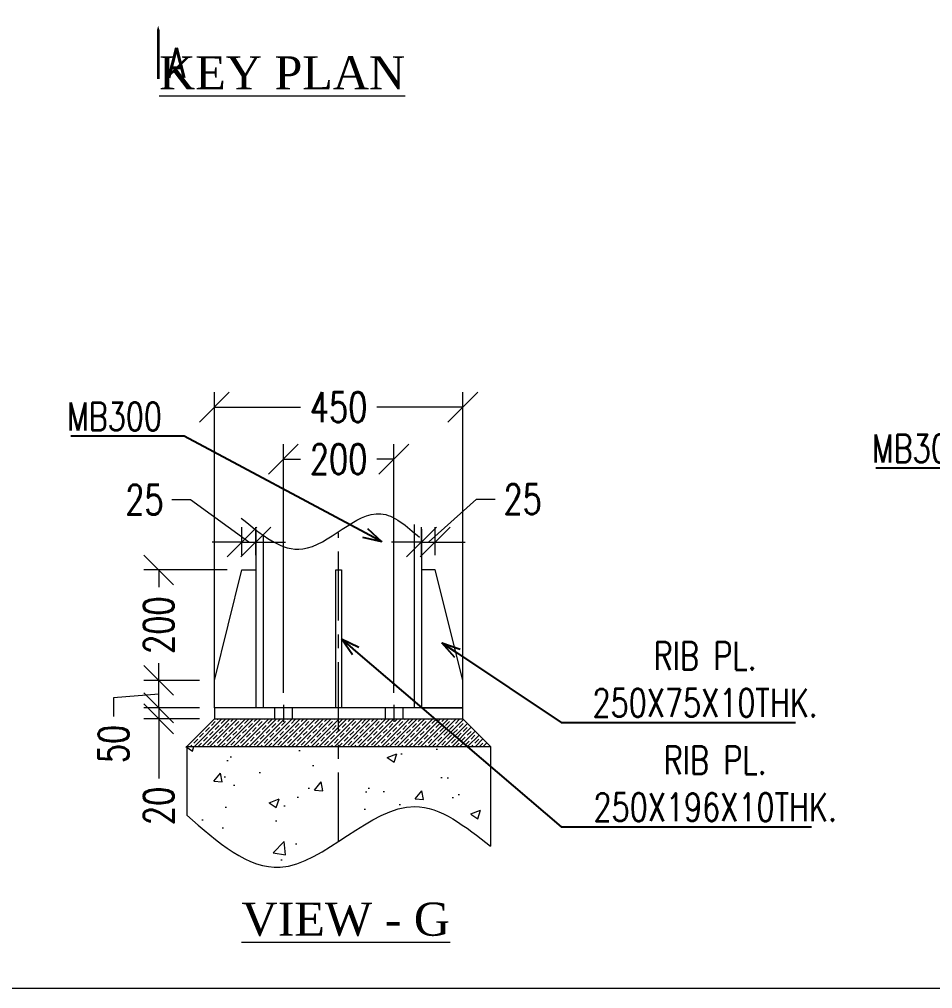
# Model space of a CAD drawing. Header units: millimetres. Extents: x 440906 to 556670, y 99378 to 157816.
# Drawn here: x 485789 to 494058, y 112366 to 121142 of the extents above; entities that cross this region are included whole.
import ezdxf
from ezdxf import colors
from ezdxf.entities.mleader import LeaderData, LeaderLine
from ezdxf.enums import TextEntityAlignment as Align
from ezdxf.math import Vec2, Vec3

# ---------------------------------------------------------------- set-up
doc = ezdxf.new("R2010")
doc.units = ezdxf.units.MM
doc.linetypes.add('CENTER', pattern=[2, 1.25, -0.25, 0.25, -0.25])
doc.layers.get('Defpoints').update_dxf_attribs({"lineweight": 0})
for name, color, linetype, lineweight in [('A2 LAND', 7, 'Continuous', 15), ('Center Line', 2, 'CENTER', 9), ('Construction Line', 3, 'Continuous', 20), ('Dimentions', 1, 'Continuous', 13), ('Text', 1, 'Continuous', 20)]:
    doc.layers.add(name, color=color, linetype=linetype, lineweight=lineweight)
doc.styles.add('BOS', font='BOOKOS.TTF')
doc.styles.add('EICS CALIBRI', font='calibri.ttf')
doc.styles.add('romans', font='romans.shx', dxfattribs={"width": 0.75})
doc.dimstyles.new('ASHU', dxfattribs={"dimscale": 135, "dimtxt": 2, "dimasz": 2, "dimexe": 1, "dimexo": 1, "dimtad": 0, "dimdec": 0, "dimtxsty": 'romans', "dimblk": 'OBLIQUE', "dimcen": 2.5, "dimclrd": 256, "dimclre": 256, "dimclrt": 256, "dimadec": 0, "dimazin": 0, "dimtfac": 1, "dimtdec": 0, "dimtmove": 0, "dimatfit": 3, "dimldrblk": 'OPEN', "dimfxl": 1, "dimtfill": 1, "dimlwd": 9, "dimlwe": 5, "dimarcsym": 0})

# ---------------------------------------------------------------- blocks, each defined once
blk = doc.blocks.new('A2-P')
at = {"layer": 'A2 LAND', "color": 0}
blk.add_line((532836.268, 184283.524), (532484.87, 184283.524), dxfattribs=at)
at = {"layer": 'A2 LAND', "color": 5, "style": 'EICS CALIBRI'}
for tag, height, p in [('CLIENT', 5, (532972.398, 184277.319)), ('PROJECTNAME', 3.5, (532972.398, 184265.93)), ('PROJECTLOCATION', 3.5, (532972.398, 184256.335)), ('DRAWINGNAME1', 5, (532972.246, 184246.623)), ('DRAWINGNAME2', 5, (532972.487, 184238.825)), ('CODE', 3.5, (532820.697, 184239.296)), ('DRAWINGNO1', 3.5, (532940.797, 184227.644)), ('SHNO', 3.5, (533005.251, 184224.035)), ('RV', 3.5, (533046.806, 184224.152)), ('APPD', 3.5, (532745.594, 184211.365))]:
    blk.add_attdef(tag, text='', height=height, dxfattribs=at).set_placement(p, align=Align.MIDDLE)
for tag, p in [('SCALE', (532745.594, 184255.008)), ('DWN', (532745.594, 184244.098)), ('CKD', (532745.594, 184233.187)), ('PRTANT', (532745.6, 184222.276))]:
    blk.add_attdef(tag, text='', height=3.5, dxfattribs=at).set_placement(p, align=Align.MIDDLE_CENTER)
blk = doc.blocks.new('_Open30')
at = {"color": 0, "linetype": 'ByBlock', "lineweight": -2}
for p, q in [((-1, 0.268), (0, 0)), ((0, 0), (-1, -0.268)), ((0, 0), (-1, 0))]:
    blk.add_line(p, q, dxfattribs=at)
blk = doc.blocks.new('_Oblique')
at = {"color": 0, "linetype": 'ByBlock', "lineweight": -2}
blk.add_line((-0.5, -0.5), (0.5, 0.5), dxfattribs=at)
blk = doc.blocks.new('*D98')
at = {"layer": 'Defpoints', "color": 0, "transparency": 16777216}
for p in [(489804.7, 117630.7), (487554.7, 114908.5), (489804.7, 114908.5)]:
    blk.add_point(p, dxfattribs=at)
at = {"layer": 'Dimentions', "lineweight": 5, "transparency": 16777216}
for p, q in [((487554.7, 115043.5), (487554.7, 117765.7)), ((489804.7, 115043.5), (489804.7, 117765.7))]:
    blk.add_line(p, q, dxfattribs=at)
at = {"layer": 'Dimentions', "lineweight": 9, "transparency": 16777216}
for p, q in [((487554.7, 117630.7), (488335, 117630.7)), ((489804.7, 117630.7), (489024.4, 117630.7))]:
    blk.add_line(p, q, dxfattribs=at)
at = {"layer": 'Dimentions', "lineweight": 9, "transparency": 16777216, "xscale": 270, "yscale": 270, "zscale": 270, "rotation": 180}
blk.add_blockref('_Oblique', (487554.7, 117630.7), dxfattribs=at)
at = {"layer": 'Dimentions', "lineweight": 9, "transparency": 16777216, "xscale": 270, "yscale": 270, "zscale": 270}
blk.add_blockref('_Oblique', (489804.7, 117630.7), dxfattribs=at)
at = {"layer": 'Dimentions', "transparency": 16777216, "insert": (488679.7, 117630.7), "char_height": 270, "attachment_point": 5, "style": 'romans', "bg_fill": 3, "box_fill_scale": 1.1, "bg_fill_color": 256, "bg_fill_true_color": 13158600, "bg_fill_transparency": 0}
blk.add_mtext('450', dxfattribs=at)
blk = doc.blocks.new('_Open')
at = {"color": 0, "linetype": 'ByBlock', "lineweight": -2}
for p, q in [((-1, 0.167), (0, 0)), ((-1, -0.167), (0, 0)), ((0, 0), (-1, 0))]:
    blk.add_line(p, q, dxfattribs=at)
blk = doc.blocks.new('*D99')
at = {"layer": 'Defpoints', "color": 0, "transparency": 16777216}
for p in [(487929.7, 116409.7), (487804.7, 116156.3), (487929.7, 116156.3)]:
    blk.add_point(p, dxfattribs=at)
at = {"layer": 'Dimentions', "lineweight": 9, "transparency": 16777216}
for p, q in [((487338.9, 116792.4), (487170.1, 116792.4)), ((487867.2, 116409.7), (487338.9, 116792.4)), ((487804.7, 116409.7), (487534.7, 116409.7)), ((487804.7, 116409.7), (487929.7, 116409.7)), ((487804.7, 116409.7), (487929.7, 116409.7)), ((487929.7, 116409.7), (488199.7, 116409.7))]:
    blk.add_line(p, q, dxfattribs=at)
at = {"layer": 'Dimentions', "lineweight": 5, "transparency": 16777216}
for p, q in [((487804.7, 116291.3), (487804.7, 116544.7)), ((487929.7, 116291.3), (487929.7, 116544.7))]:
    blk.add_line(p, q, dxfattribs=at)
at = {"layer": 'Dimentions', "lineweight": 9, "transparency": 16777216, "xscale": 270, "yscale": 270, "zscale": 270}
blk.add_blockref('_Oblique', (487804.7, 116409.7), dxfattribs=at)
at = {"layer": 'Dimentions', "lineweight": 9, "transparency": 16777216, "xscale": 270, "yscale": 270, "zscale": 270, "rotation": 180}
blk.add_blockref('_Oblique', (487929.7, 116409.7), dxfattribs=at)
at = {"layer": 'Dimentions', "transparency": 16777216, "insert": (486921.8, 116792.4), "char_height": 270, "attachment_point": 5, "style": 'romans', "bg_fill": 3, "box_fill_scale": 1.1, "bg_fill_color": 256, "bg_fill_true_color": 13158600, "bg_fill_transparency": 0}
blk.add_mtext('25', dxfattribs=at)
blk = doc.blocks.new('*D100')
at = {"layer": 'Defpoints', "color": 0, "transparency": 16777216}
for p in [(489554.6, 116409.7), (489429.7, 116156.3), (489554.6, 116156.3)]:
    blk.add_point(p, dxfattribs=at)
at = {"layer": 'Dimentions', "lineweight": 9, "transparency": 16777216}
for p, q in [((489492.2, 116409.7), (489929.3, 116797.5)), ((489929.3, 116797.5), (490098, 116797.5)), ((489429.7, 116409.7), (489159.7, 116409.7)), ((489429.7, 116409.7), (489554.6, 116409.7)), ((489429.7, 116409.7), (489554.6, 116409.7)), ((489554.6, 116409.7), (489824.6, 116409.7))]:
    blk.add_line(p, q, dxfattribs=at)
at = {"layer": 'Dimentions', "lineweight": 5, "transparency": 16777216}
for p, q in [((489429.7, 116291.3), (489429.7, 116544.7)), ((489554.6, 116291.3), (489554.6, 116544.7))]:
    blk.add_line(p, q, dxfattribs=at)
at = {"layer": 'Dimentions', "lineweight": 9, "transparency": 16777216, "xscale": 270, "yscale": 270, "zscale": 270}
blk.add_blockref('_Oblique', (489429.7, 116409.7), dxfattribs=at)
at = {"layer": 'Dimentions', "lineweight": 9, "transparency": 16777216, "xscale": 270, "yscale": 270, "zscale": 270, "rotation": 180}
blk.add_blockref('_Oblique', (489554.6, 116409.7), dxfattribs=at)
at = {"layer": 'Dimentions', "transparency": 16777216, "insert": (490346.3, 116797.5), "char_height": 270, "attachment_point": 5, "style": 'romans', "bg_fill": 3, "box_fill_scale": 1.1, "bg_fill_color": 256, "bg_fill_true_color": 13158600, "bg_fill_transparency": 0}
blk.add_mtext('25', dxfattribs=at)
blk = doc.blocks.new('*D101')
at = {"layer": 'Defpoints', "color": 0, "transparency": 16777216}
for p in [(487051.1, 115157.1), (487554.7, 115157.1), (487554.7, 114908.5)]:
    blk.add_point(p, dxfattribs=at)
at = {"layer": 'Dimentions', "lineweight": 5, "transparency": 16777216}
for p, q in [((487419.7, 115157.1), (486916.1, 115157.1)), ((487419.7, 114908.5), (486916.1, 114908.5))]:
    blk.add_line(p, q, dxfattribs=at)
at = {"layer": 'Dimentions', "lineweight": 9, "transparency": 16777216}
for p, q in [((487051.1, 114908.5), (487051.1, 115157.1)), ((487051.1, 115032.8), (486641.5, 114997.9)), ((486641.5, 114997.9), (486641.5, 114829.2))]:
    blk.add_line(p, q, dxfattribs=at)
at = {"layer": 'Dimentions', "lineweight": 9, "transparency": 16777216, "xscale": 270, "yscale": 270, "zscale": 270}
for p, rotation in [((487051.1, 115157.1), 90), ((487051.1, 114908.5), 270)]:
    blk.add_blockref('_Oblique', p, dxfattribs=dict(at, rotation=rotation))
at = {"layer": 'Dimentions', "transparency": 16777216, "insert": (486641.5, 114580.9), "char_height": 270, "attachment_point": 5, "rotation": 90, "style": 'romans', "bg_fill": 3, "box_fill_scale": 1.1, "bg_fill_color": 256, "bg_fill_true_color": 13158600, "bg_fill_transparency": 0}
blk.add_mtext('50', dxfattribs=at)
blk = doc.blocks.new('*D48')
at = {"layer": 'Defpoints', "color": 0, "transparency": 16777216}
for p in [(487051.1, 116156.3), (487804.7, 116156.3), (487554.7, 115157.1)]:
    blk.add_point(p, dxfattribs=at)
at = {"layer": 'Dimentions', "lineweight": 5, "transparency": 16777216}
for p, q in [((487669.7, 116156.3), (486916.1, 116156.3)), ((487419.7, 115157.1), (486916.1, 115157.1))]:
    blk.add_line(p, q, dxfattribs=at)
at = {"layer": 'Dimentions', "lineweight": 9, "transparency": 16777216}
for p, q in [((487051.1, 116156.3), (487051.1, 116001.4)), ((487051.1, 115157.1), (487051.1, 115312))]:
    blk.add_line(p, q, dxfattribs=at)
at = {"layer": 'Dimentions', "lineweight": 9, "transparency": 16777216, "xscale": 270, "yscale": 270, "zscale": 270}
for p, rotation in [((487051.1, 116156.3), 90), ((487051.1, 115157.1), 270)]:
    blk.add_blockref('_Oblique', p, dxfattribs=dict(at, rotation=rotation))
at = {"layer": 'Dimentions', "transparency": 16777216, "insert": (487051.1, 115656.7), "char_height": 270, "attachment_point": 5, "rotation": 90, "style": 'romans', "bg_fill": 3, "box_fill_scale": 1.1, "bg_fill_color": 256, "bg_fill_true_color": 13158600, "bg_fill_transparency": 0}
blk.add_mtext('200', dxfattribs=at)
blk = doc.blocks.new('*D59')
at = {"layer": 'Defpoints', "color": 0, "transparency": 16777216}
for p in [(489179.7, 117160.1), (488179.7, 114908.5), (489179.7, 114908.5)]:
    blk.add_point(p, dxfattribs=at)
at = {"layer": 'Dimentions', "lineweight": 5, "transparency": 16777216}
for p, q in [((488179.7, 115043.5), (488179.7, 117295.1)), ((489179.7, 115043.5), (489179.7, 117295.1))]:
    blk.add_line(p, q, dxfattribs=at)
at = {"layer": 'Dimentions', "lineweight": 9, "transparency": 16777216}
for p, q in [((488179.7, 117160.1), (488334.9, 117160.1)), ((489179.7, 117160.1), (489024.4, 117160.1))]:
    blk.add_line(p, q, dxfattribs=at)
at = {"layer": 'Dimentions', "lineweight": 9, "transparency": 16777216, "xscale": 270, "yscale": 270, "zscale": 270, "rotation": 180}
blk.add_blockref('_Oblique', (488179.7, 117160.1), dxfattribs=at)
at = {"layer": 'Dimentions', "lineweight": 9, "transparency": 16777216, "xscale": 270, "yscale": 270, "zscale": 270}
blk.add_blockref('_Oblique', (489179.7, 117160.1), dxfattribs=at)
at = {"layer": 'Dimentions', "transparency": 16777216, "insert": (488679.7, 117160.1), "char_height": 270, "attachment_point": 5, "style": 'romans', "bg_fill": 3, "box_fill_scale": 1.1, "bg_fill_color": 256, "bg_fill_true_color": 13158600, "bg_fill_transparency": 0}
blk.add_mtext('200', dxfattribs=at)
blk = doc.blocks.new('*D105')
at = {"layer": 'Defpoints', "color": 0, "transparency": 16777216}
for p in [(487554.7, 114908.5), (487051.1, 114808.5), (487554.7, 114808.5)]:
    blk.add_point(p, dxfattribs=at)
at = {"layer": 'Dimentions', "lineweight": 9, "transparency": 16777216}
for p, q in [((487051.1, 114908.5), (487051.1, 115178.5)), ((487051.1, 114908.5), (487051.1, 114808.5)), ((487051.1, 114808.5), (487051.1, 114268.5))]:
    blk.add_line(p, q, dxfattribs=at)
at = {"layer": 'Dimentions', "lineweight": 5, "transparency": 16777216}
for p, q in [((487419.7, 114908.5), (486916.1, 114908.5)), ((487419.7, 114808.5), (486916.1, 114808.5))]:
    blk.add_line(p, q, dxfattribs=at)
at = {"layer": 'Dimentions', "lineweight": 9, "transparency": 16777216, "xscale": 270, "yscale": 270, "zscale": 270}
for p, rotation in [((487051.1, 114908.5), 270), ((487051.1, 114808.5), 90)]:
    blk.add_blockref('_Oblique', p, dxfattribs=dict(at, rotation=rotation))
at = {"layer": 'Dimentions', "transparency": 16777216, "insert": (487051.1, 114020.2), "char_height": 270, "attachment_point": 5, "rotation": 90, "style": 'romans', "bg_fill": 3, "box_fill_scale": 1.1, "bg_fill_color": 256, "bg_fill_true_color": 13158600, "bg_fill_transparency": 0}
blk.add_mtext('20', dxfattribs=at)

msp = doc.modelspace()

# ---------------------------------------------------------------- hatches: boundary and pattern name
at = {"layer": 'Construction Line', "true_color": 0x636466}
h = msp.add_hatch(dxfattribs=at)
h.set_pattern_fill('JIS_STN_1E', color=251, scale=50)
h.set_pattern_definition([(45, (412715.6, 112308.517), (-35.35534, 35.35534), []), (45, (412750.85, 112308.517), (-35.35534, 35.35534), [50, -25])])
h.paths.add_polyline_path([(488104.7, 114808.5), (487554.7, 114808.5), (487304.7, 114558.5), (488104.7, 114558.5)])
h.paths.add_polyline_path([(489804.7, 114808.5), (488104.7, 114808.5), (488104.7, 114558.5), (490054.7, 114558.5)])
h = msp.add_hatch(dxfattribs=at)
h.set_pattern_fill('AR-CONC', color=251, scale=5)
h.set_pattern_definition([(50, (294088, -95339.1), (910.9233, -79.6954), [95.25, -1047.75]), (355, (294088, -95339.1), (-176.217, 955.2842), [76.2, -838.203]), (100.45144, (294163.9, -95345.8), (734.7062, 875.5888), [80.95, -890.4512]), (46.1842, (294088, -95085.1), (1355.395, -210.2116), [142.875, -1571.625]), (96.63556, (294201, -95102.6), (1187.0207, 1237.1306), [121.425, -1335.678]), (351.18415, (294088, -95085.1), (1187.021, 1237.1306), [114.3, -1257.2987]), (21, (294215, -95148.6), (758.072, -511.326), [95.25, -1047.75]), (326, (294215, -95148.6), (309.01, 920.9398), [76.2, -838.2]), (71.45144, (294278.2, -95191.2), (1067.082, 409.6138), [80.95, -890.4497]), (37.5, (294088.02, -95339.13), (15.443, 422.7752), [0, -828.04, 0, -850.9, 0, -841.375]), (7.5, (294088, -95339.13), (334.0983, 500.9029), [0, -485.14, 0, -808.99, 0, -320.675]), (327.5, (293804.8, -95339.13), (677.95298, -28.6437), [0, -317.5, 0, -990.6, 0, -1314.45]), (317.5, (293677.8, -95339.1), (740.6459, 127.1325), [0, -412.75, 0, -657.86, 0, -933.45])])
edge = h.paths.add_edge_path()
edge.add_line((488679.7, 114558.5), (487179.7, 114558.5))
edge.add_line((487179.7, 114558.5), (487179.7, 113937.4))
edge.add_spline(control_points=[(487179.7, 113937.4), (487502.4, 113681.4), (487998.6, 113294.3), (488502.9, 113586.6), (488679.7, 113697.8)], knot_values=[16.16469, 16.16469, 16.16469, 16.16469, 1098.315611, 1679.816897, 1679.816897, 1679.816897, 1679.816897], degree=3, periodic=0)
edge.add_line((488679.7, 113697.8), (488679.7, 114558.5))
edge = h.paths.add_edge_path()
edge.add_line((490179.7, 114558.5), (488679.7, 114558.5))
edge.add_line((488679.7, 114558.5), (488679.7, 113697.8))
edge.add_spline(control_points=[(488679.7, 113697.8), (488909.2, 113842.3), (489410.4, 114190), (489909.8, 113844.2), (490179.7, 113654.7)], knot_values=[1679.816897, 1679.816897, 1679.816897, 1679.816897, 2435.009059, 3322.852146, 3322.852146, 3322.852146, 3322.852146], degree=3, periodic=0)
edge.add_line((490179.7, 113654.7), (490179.7, 114558.5))

# ---------------------------------------------------------------- linework, layer by layer
at = {"layer": 'Center Line', "linetype": 'CENTER', "ltscale": 500}
msp.add_line((488679.7, 113697.8), (488679.7, 116492), dxfattribs=at)
at = {"layer": 'Construction Line'}
for p, q in [((489364.2, 116567.8), (489364.2, 114908.5)), ((487929.7, 116522.9), (487929.7, 114908.5)), ((487995.2, 116475.4), (487995.2, 114908.5)), ((489429.7, 116526.1), (489429.7, 114908.5)), ((489429.7, 114908.5), (487929.7, 114908.5)), ((487554.7, 114808.5), (487304.7, 114558.5)), ((489804.7, 114808.5), (490054.7, 114558.5)), ((487304.7, 114558.5), (487304.7, 113937.4)), ((487304.7, 114558.5), (490054.7, 114558.5)), ((490054.7, 114558.5), (490054.7, 113654.7))]:
    msp.add_line(p, q, dxfattribs=at)
for points in [[(487804.7, 116156.3), (487929.7, 116156.3), (487929.7, 114908.5), (487554.7, 114908.5), (487554.7, 115157.1)], [(488654.7, 116156.3), (488704.7, 116156.3), (488704.7, 114908.5), (488654.7, 114908.5)], [(489554.6, 116156.3), (489429.6, 116156.3), (489429.7, 114908.5), (489804.7, 114908.5), (489804.6, 115159.7)], [(487554.7, 114808.5), (489804.7, 114808.5), (489804.7, 114908.5), (487554.7, 114908.5)]]:
    msp.add_lwpolyline(points, close=True, dxfattribs=at)
for points in [[(487798.1, 116627), (488355.1, 116346.8), (489061.1, 116665.6), (489411.5, 116452.4)], [(487304.7, 113937.4), (488151.3, 113465.3), (489369.6, 114015.4), (490054.7, 113654.7)]]:
    msp.add_spline(points, degree=3, dxfattribs=at)
at = {"layer": 'Text'}
msp.add_lwpolyline([(487046.2, 121083, 0, 117.3, 0), (487046.2, 120887.9, 23.5, 23.5, 0), (487046.2, 120601.7, 23.5, 23.5, 0)], format="xyseb", dxfattribs=at)

# ---------------------------------------------------------------- block references
at = {"layer": 'A2 LAND', "xscale": 134.8532359434997, "yscale": 134.8532359434997, "zscale": 134.8532359434997}
msp.add_blockref('A2-P', (-71330099.8, -24738863.6), dxfattribs=at)

# ---------------------------------------------------------------- texts
at = {"layer": 'Text', "style": 'romans', "width": 0.75}
msp.add_text('A', height=270, dxfattribs=at).set_placement((487211.2, 120883.4), align=Align.TOP_CENTER)
at = {"layer": 'Text', "style": 'BOS'}
for s, p in [('%%UKEY PLAN', (488168.3, 120808.1)), ('%%UVIEW - G', (488744.6, 113145.1))]:
    msp.add_text(s, height=300, dxfattribs=at).set_placement(p, align=Align.TOP_CENTER)

# ---------------------------------------------------------------- leaders
at = {"layer": 'Text'}
ml = msp.add_multileader_mtext('Standard', dxfattribs=at)
ml.set_content('MB300', color=256, style='romans')
ml.set_leader_properties(color=256)
ml.set_arrow_properties(name='OPEN30')
ml.build(insert=Vec2(0, 0))
ml.multileader.update_dxf_attribs({"text_left_attachment_type": 5, "text_right_attachment_type": 6, "dogleg_length": 0.36, "arrow_head_size": 170, "scale": 85})
ctx = ml.context
ctx.base_point, ctx.scale, ctx.char_height, ctx.arrow_head_size, ctx.landing_gap_size, ctx.plane_origin = Vec3(486017.6, 117367.4), 85, 255, 170, 170, Vec3(484422.5, 118699.2)
ctx.left_attachment, ctx.right_attachment, ctx.text_align_type = 5, 6, 2
notes = []
notes.append((ctx, [(1, (1, 1, 0), (487280.7, 117367.4), (-1, 0), 30.6, [(1, [(489071.2, 116411.3)], 0, [])])]))
ctx.mtext.insert, ctx.mtext.alignment, ctx.mtext.flow_direction = Vec3(487080.1, 117673.4), 3, 5
ml = msp.add_multileader_mtext('Standard', dxfattribs=at)
ml.set_content('MB300', color=256, style='romans')
ml.set_leader_properties(color=256)
ml.set_arrow_properties(name='OPEN30')
ml.build(insert=Vec2(0, 0))
ml.multileader.update_dxf_attribs({"text_left_attachment_type": 5, "text_right_attachment_type": 6, "dogleg_length": 0.36, "arrow_head_size": 170, "scale": 85})
ctx = ml.context
ctx.base_point, ctx.scale, ctx.char_height, ctx.arrow_head_size, ctx.landing_gap_size, ctx.plane_origin = Vec3(493306.3, 117078.4), 85, 255, 170, 170, Vec3(492570.4, 118268.2)
ctx.left_attachment, ctx.right_attachment, ctx.text_align_type = 5, 6, 2
notes.append((ctx, [(1, (1, 1, 0), (494569.4, 117078.4), (-1, 0), 30.6, [(1, [(495869, 116594.1)], 0, [])])]))
ctx.mtext.insert, ctx.mtext.alignment, ctx.mtext.flow_direction = Vec3(494368.8, 117384.4), 3, 5
ml = msp.add_multileader_mtext('Standard', dxfattribs=at)
ml.set_content('MB300', color=256, style='romans')
ml.set_leader_properties(color=256)
ml.set_arrow_properties(name='OPEN30')
ml.build(insert=Vec2(0, 0))
ml.multileader.update_dxf_attribs({"text_left_attachment_type": 5, "text_right_attachment_type": 5, "dogleg_length": 0.36, "arrow_head_size": 170, "scale": 85})
ctx = ml.context
ctx.base_point, ctx.scale, ctx.char_height, ctx.arrow_head_size, ctx.landing_gap_size, ctx.plane_origin = Vec3(478220.8, 116396.1), 85, 255, 170, 170, Vec3(482071.1, 118113.3)
ctx.left_attachment, ctx.right_attachment, ctx.text_align_type = 5, 5, 1
notes.append((ctx, [(0, (1, 1, 0), (479483.9, 116396.1), (-1, 0), 30.6, [(1, [(480169, 115190.4)], 0, [])])]))
ctx.mtext.insert, ctx.mtext.width, ctx.mtext.alignment, ctx.mtext.flow_direction = Vec3(478837.1, 116702.1), 892.5, 2, 5
for ctx, leaders in notes:
    for number, flags, end, landing, length, lines in leaders:
        leader = LeaderData()
        leader.index, (leader.has_last_leader_line, leader.has_dogleg_vector, leader.attachment_direction) = number, flags
        leader.last_leader_point, leader.dogleg_vector, leader.dogleg_length = Vec3(end), Vec3(landing), length
        for number, points, colour, breaks in lines:
            line = LeaderLine()
            line.index, line.vertices, line.color, line.breaks = number, Vec3.list(points), colors.encode_raw_color(colour), breaks
            leader.lines.append(line)
        ctx.leaders.append(leader)

# ---------------------------------------------------------------- next in the draw order: dimensions: what is measured, and where the dimension line sits
at = {"layer": 'Dimentions'}
dim = msp.add_linear_dim(base=(489804.7, 117630.7), p1=(487554.7, 114908.5), p2=(489804.7, 114908.5), dimstyle='ASHU', override={"dimlfac": 0.2}, dxfattribs=at)
dim.commit()
dim.dimension.update_dxf_attribs({"geometry": '*D98', "text_midpoint": (488679.7, 117630.7)})

# ---------------------------------------------------------------- next in the draw order: dimensions: what is measured, and where the dimension line sits
for base, p1, p2, picture, middle in [((487929.7, 116409.7), (487804.7, 116156.3), (487929.7, 116156.3), '*D99', (487085.7, 116792.4)), ((489554.6, 116409.7), (489429.7, 116156.3), (489554.6, 116156.3), '*D100', (490182.4, 116797.5))]:
    dim = msp.add_linear_dim(base=base, p1=p1, p2=p2, dimstyle='ASHU', override={"dimlfac": 0.2, "dimtmove": 1}, dxfattribs=at)
    dim.commit()
    dim.dimension.update_dxf_attribs({"geometry": picture, "text_midpoint": middle, "dimtype": 160})
dim = msp.add_linear_dim(base=(487051.1, 115157.1), p1=(487554.7, 114908.5), p2=(487554.7, 115157.1), angle=90, dimstyle='ASHU', override={"dimlfac": 0.2, "dimtmove": 1}, dxfattribs=at)
dim.commit()
dim.dimension.update_dxf_attribs({"geometry": '*D101', "text_midpoint": (486641.5, 114744.8), "dimtype": 160})

# ---------------------------------------------------------------- next in the draw order: leaders
at = {"layer": 'Text'}
ml = msp.add_multileader_mtext('Standard', dxfattribs=at)
ml.set_content('RIB PL.\\P250X196X10THK.', color=256, style='romans')
ml.set_leader_properties(color=256)
ml.set_arrow_properties(name='OPEN30')
ml.build(insert=Vec2(0, 0))
ml.multileader.update_dxf_attribs({"text_left_attachment_type": 5, "text_right_attachment_type": 5, "dogleg_length": 0.36, "arrow_head_size": 170, "scale": 85})
ctx = ml.context
ctx.base_point, ctx.scale, ctx.char_height, ctx.arrow_head_size, ctx.landing_gap_size, ctx.plane_origin = Vec3(490726.7, 113830.6), 85, 255, 170, 170, Vec3(494577, 115547.8)
ctx.left_attachment, ctx.right_attachment, ctx.text_align_type = 5, 5, 1
notes = []
notes.append((ctx, [(1, (1, 1, 0), (490696.1, 113830.6), (1, 0), 30.6, [(1, [(488704.7, 115532.4)], 0, [])])]))
ctx.mtext.insert, ctx.mtext.alignment, ctx.mtext.flow_direction = Vec3(492089.7, 114561.6), 2, 5
ml = msp.add_multileader_mtext('Standard', dxfattribs=at)
ml.set_content('RIB PL.\\P250X75X10THK.', color=256, style='romans')
ml.set_leader_properties(color=256)
ml.set_arrow_properties(name='OPEN30')
ml.build(insert=Vec2(0, 0))
ml.multileader.update_dxf_attribs({"text_left_attachment_type": 5, "text_right_attachment_type": 5, "dogleg_length": 0.36, "arrow_head_size": 170, "scale": 85})
ctx = ml.context
ctx.base_point, ctx.scale, ctx.char_height, ctx.arrow_head_size, ctx.landing_gap_size, ctx.plane_origin = Vec3(490726.7, 114775.4), 85, 255, 170, 170, Vec3(494577, 116492.6)
ctx.left_attachment, ctx.right_attachment, ctx.text_align_type = 5, 5, 1
notes.append((ctx, [(1, (1, 1, 0), (490696.1, 114775.4), (1, 0), 30.6, [(1, [(489615.1, 115497.3)], 0, [])])]))
ctx.mtext.insert, ctx.mtext.alignment, ctx.mtext.flow_direction = Vec3(491998.6, 115506.4), 2, 5
for ctx, leaders in notes:
    for number, flags, end, landing, length, lines in leaders:
        leader = LeaderData()
        leader.index, (leader.has_last_leader_line, leader.has_dogleg_vector, leader.attachment_direction) = number, flags
        leader.last_leader_point, leader.dogleg_vector, leader.dogleg_length = Vec3(end), Vec3(landing), length
        for number, points, colour, breaks in lines:
            line = LeaderLine()
            line.index, line.vertices, line.color, line.breaks = number, Vec3.list(points), colors.encode_raw_color(colour), breaks
            leader.lines.append(line)
        ctx.leaders.append(leader)

# ---------------------------------------------------------------- next in the draw order: dimensions: what is measured, and where the dimension line sits
at = {"layer": 'Dimentions'}
dim = msp.add_linear_dim(base=(489179.7, 117160.1), p1=(488179.7, 114908.5), p2=(489179.7, 114908.5), dimstyle='ASHU', override={"dimlfac": 0.2}, dxfattribs=at)
dim.commit()
dim.dimension.update_dxf_attribs({"geometry": '*D59', "text_midpoint": (488679.7, 117160.1)})
dim = msp.add_linear_dim(base=(487051.1, 116156.3), p1=(487554.7, 115157.1), p2=(487804.7, 116156.3), angle=90, dimstyle='ASHU', override={"dimlfac": 0.2}, dxfattribs=at)
dim.commit()
dim.dimension.update_dxf_attribs({"geometry": '*D48', "text_midpoint": (487051.1, 115656.7)})

# ---------------------------------------------------------------- next in the draw order: linework, layer by layer
at = {"layer": 'Center Line'}
for p, q in [((488179.7, 114936.1), (488179.7, 114781)), ((489180.7, 114936.1), (489180.7, 114781))]:
    msp.add_line(p, q, dxfattribs=at)
at = {"layer": 'Construction Line'}
for p, q in [((488099.7, 114908.5), (488099.7, 114808.5)), ((488259.7, 114908.5), (488259.7, 114808.5)), ((489099.7, 114908.5), (489099.7, 114808.5)), ((489259.7, 114908.5), (489259.7, 114808.5))]:
    msp.add_line(p, q, dxfattribs=at)

# ---------------------------------------------------------------- next in the draw order: dimensions: what is measured, and where the dimension line sits
at = {"layer": 'Dimentions'}
dim = msp.add_linear_dim(base=(487051.1, 114808.5), p1=(487554.7, 114908.5), p2=(487554.7, 114808.5), angle=90, dimstyle='ASHU', override={"dimlfac": 0.2}, dxfattribs=at)
dim.commit()
dim.dimension.update_dxf_attribs({"geometry": '*D105', "text_midpoint": (487051.1, 114020.2)})

doc.saveas('drawing.dxf')
